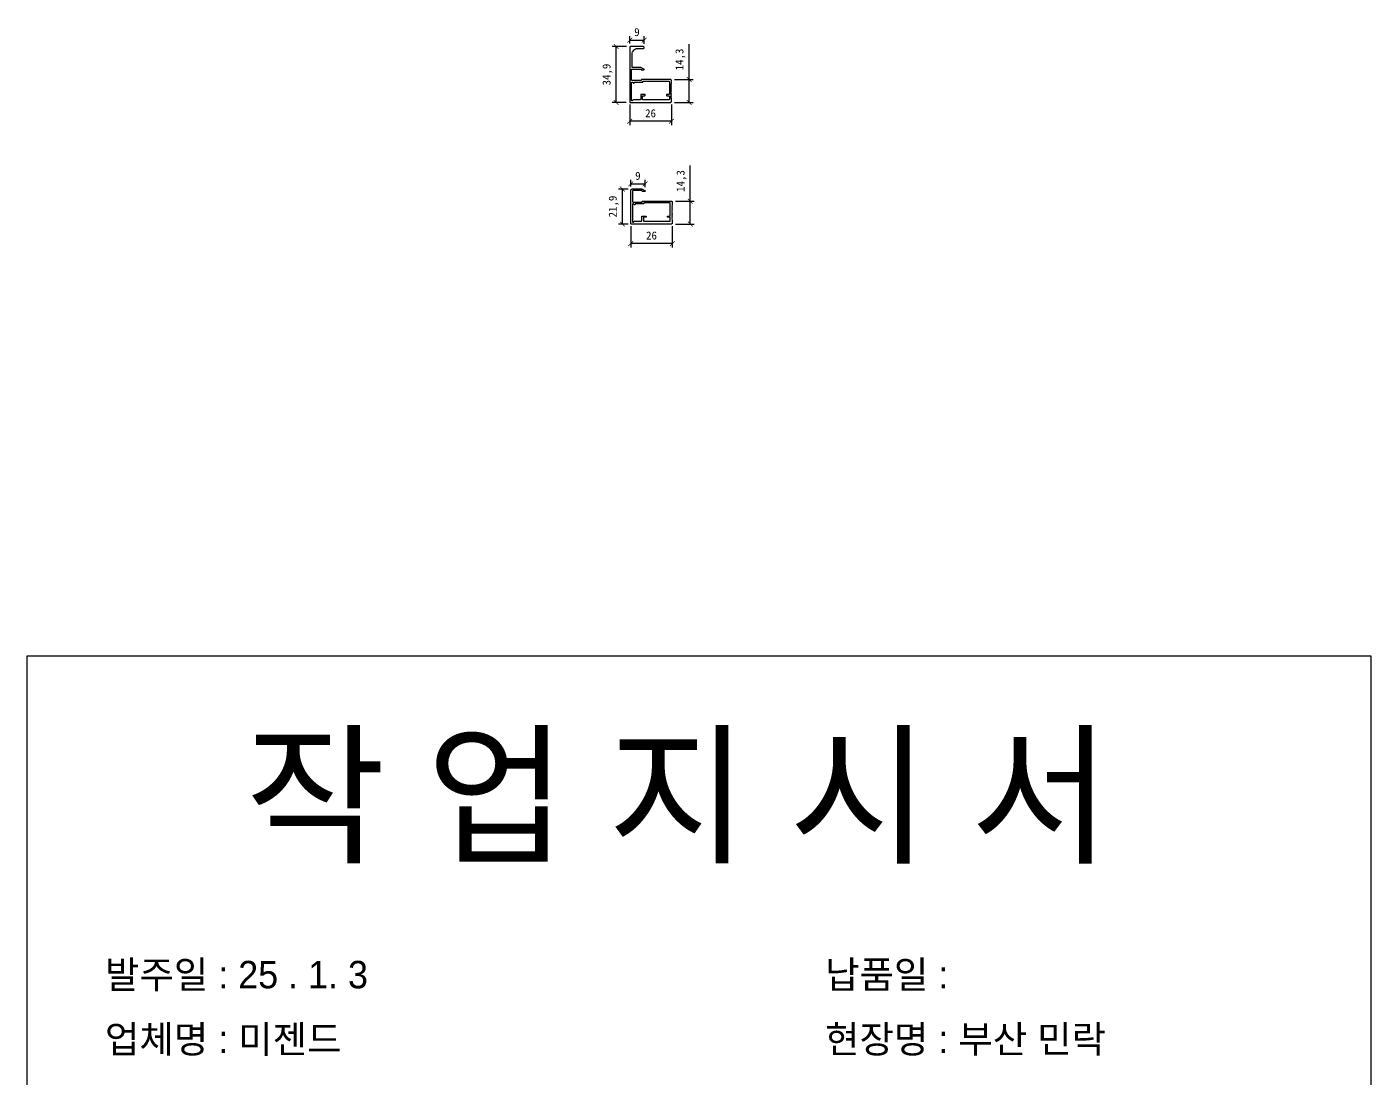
# Model space of a CAD drawing. Header units: millimetres. Extents: x -44117 to 256353, y -2095463 to 65325.
# Drawn here: x 81796 to 83476, y 25434 to 26748 of the extents above; entities that cross this region are included whole.
import ezdxf

# ---------------------------------------------------------------- set-up
doc = ezdxf.new("R2010")
doc.units = ezdxf.units.MM
doc.header["$LTSCALE"] = 10
doc.dimstyles.new('ISO-25', dxfattribs={"dimtxt": 2.5, "dimasz": 2.5, "dimexe": 1, "dimexo": 1, "dimtad": 1, "dimtxsty": 'Standard', "dimblk": 'ARCHTICK', "dimcen": 2.5, "dimadec": 0, "dimazin": 0, "dimtfac": 1, "dimtmove": 0, "dimatfit": 3, "dimfxl": 0, "dimarcsym": 0})

# ---------------------------------------------------------------- blocks, each defined once
blk = doc.blocks.new('_ArchTick')
at = {"color": 0, "linetype": 'ByBlock', "const_width": 0.15}
blk.add_lwpolyline([(-0.5, -0.5), (0.5, 0.5)], dxfattribs=at)
blk = doc.blocks.new('*D1815')
at = {"color": 4, "lineweight": -2}
for p, q in [((82549.5, 26650.4), (82549.5, 26624.6)), ((82601.5, 26650.4), (82601.5, 26624.6)), ((82601.5, 26629.6), (82549.5, 26629.6))]:
    blk.add_line(p, q, dxfattribs=at)
at = {"layer": 'Defpoints', "color": 0}
for p in [(82549.5, 26655.4), (82601.5, 26655.4), (82549.5, 26629.6)]:
    blk.add_point(p, dxfattribs=at)
at = {"color": 4, "lineweight": -2, "xscale": 6, "yscale": 6, "zscale": 6, "rotation": 180}
blk.add_blockref('_ArchTick', (82549.5, 26629.6), dxfattribs=at)
at = {"color": 4, "lineweight": -2, "xscale": 6, "yscale": 6, "zscale": 6}
blk.add_blockref('_ArchTick', (82601.5, 26629.6), dxfattribs=at)
at = {"color": 6, "insert": (82575.5, 26639.6), "char_height": 10, "attachment_point": 5}
blk.add_mtext('26', dxfattribs=at)
blk = doc.blocks.new('*D1816')
at = {"color": 4, "lineweight": -2}
for p, q in [((82623.8, 26681.7), (82623.8, 26726.1)), ((82605.5, 26681.7), (82628.8, 26681.7)), ((82623.8, 26653.1), (82623.8, 26681.7)), ((82605.5, 26653.1), (82628.8, 26653.1))]:
    blk.add_line(p, q, dxfattribs=at)
at = {"layer": 'Defpoints', "color": 0}
for p in [(82600.5, 26681.7), (82623.8, 26681.7), (82600.5, 26653.1)]:
    blk.add_point(p, dxfattribs=at)
at = {"color": 4, "lineweight": -2, "xscale": 6, "yscale": 6, "zscale": 6}
for p, rotation in [((82623.8, 26681.7), 90), ((82623.8, 26653.1), 270)]:
    blk.add_blockref('_ArchTick', p, dxfattribs=dict(at, rotation=rotation))
at = {"color": 6, "insert": (82612.9, 26706.9), "char_height": 10, "attachment_point": 5, "rotation": 90}
blk.add_mtext('14,3', dxfattribs=at)
blk = doc.blocks.new('*D1817')
at = {"color": 4, "lineweight": -2}
for p, q in [((82545.5, 26722.9), (82527.6, 26722.9)), ((82532.6, 26653.1), (82532.6, 26722.9)), ((82545.1, 26653.1), (82527.6, 26653.1))]:
    blk.add_line(p, q, dxfattribs=at)
at = {"layer": 'Defpoints', "color": 0}
for p in [(82532.6, 26722.9), (82550.5, 26722.9), (82550.1, 26653.1)]:
    blk.add_point(p, dxfattribs=at)
at = {"color": 4, "lineweight": -2, "xscale": 6, "yscale": 6, "zscale": 6}
for p, rotation in [((82532.6, 26722.9), 90), ((82532.6, 26653.1), 270)]:
    blk.add_blockref('_ArchTick', p, dxfattribs=dict(at, rotation=rotation))
at = {"color": 6, "insert": (82521.8, 26688), "char_height": 10, "attachment_point": 5, "rotation": 90}
blk.add_mtext('34,9', dxfattribs=at)
blk = doc.blocks.new('*D1818')
at = {"color": 4, "lineweight": -2}
for p, q in [((82549.5, 26726.7), (82549.5, 26736)), ((82549.5, 26731), (82567.5, 26731)), ((82567.5, 26726.5), (82567.5, 26736))]:
    blk.add_line(p, q, dxfattribs=at)
at = {"layer": 'Defpoints', "color": 0}
for p in [(82567.5, 26731), (82549.5, 26721.7), (82567.5, 26721.5)]:
    blk.add_point(p, dxfattribs=at)
at = {"color": 4, "lineweight": -2, "xscale": 6, "yscale": 6, "zscale": 6, "rotation": 180}
blk.add_blockref('_ArchTick', (82549.5, 26731), dxfattribs=at)
at = {"color": 4, "lineweight": -2, "xscale": 6, "yscale": 6, "zscale": 6}
blk.add_blockref('_ArchTick', (82567.5, 26731), dxfattribs=at)
at = {"color": 6, "insert": (82558.5, 26741), "char_height": 10, "attachment_point": 5}
blk.add_mtext('9', dxfattribs=at)
blk = doc.blocks.new('*D1819')
at = {"color": 4, "lineweight": -2}
for p, q in [((82550.7, 26498.5), (82550.7, 26471.8)), ((82602.7, 26498.5), (82602.7, 26471.8)), ((82602.7, 26476.8), (82550.7, 26476.8))]:
    blk.add_line(p, q, dxfattribs=at)
at = {"layer": 'Defpoints', "color": 0}
for p in [(82550.7, 26503.5), (82602.7, 26503.5), (82550.7, 26476.8)]:
    blk.add_point(p, dxfattribs=at)
at = {"color": 4, "lineweight": -2, "xscale": 6, "yscale": 6, "zscale": 6, "rotation": 180}
blk.add_blockref('_ArchTick', (82550.7, 26476.8), dxfattribs=at)
at = {"color": 4, "lineweight": -2, "xscale": 6, "yscale": 6, "zscale": 6}
blk.add_blockref('_ArchTick', (82602.7, 26476.8), dxfattribs=at)
at = {"color": 6, "insert": (82576.7, 26486.8), "char_height": 10, "attachment_point": 5}
blk.add_mtext('26', dxfattribs=at)
blk = doc.blocks.new('*D1820')
at = {"color": 4, "lineweight": -2}
for p, q in [((82547.7, 26545), (82535.4, 26545)), ((82540.4, 26501.2), (82540.4, 26545)), ((82547.5, 26501.2), (82535.4, 26501.2))]:
    blk.add_line(p, q, dxfattribs=at)
at = {"layer": 'Defpoints', "color": 0}
for p in [(82540.4, 26545), (82552.7, 26545), (82552.5, 26501.2)]:
    blk.add_point(p, dxfattribs=at)
at = {"color": 4, "lineweight": -2, "xscale": 6, "yscale": 6, "zscale": 6}
for p, rotation in [((82540.4, 26545), 90), ((82540.4, 26501.2), 270)]:
    blk.add_blockref('_ArchTick', p, dxfattribs=dict(at, rotation=rotation))
at = {"color": 6, "insert": (82529.5, 26523.1), "char_height": 10, "attachment_point": 5, "rotation": 90}
blk.add_mtext('21,9', dxfattribs=at)
blk = doc.blocks.new('*D1821')
at = {"color": 4, "lineweight": -2}
for p, q in [((82625.2, 26529.8), (82625.2, 26574.2)), ((82606.7, 26529.8), (82630.2, 26529.8)), ((82625.2, 26501.2), (82625.2, 26529.8)), ((82606.7, 26501.2), (82630.2, 26501.2))]:
    blk.add_line(p, q, dxfattribs=at)
at = {"layer": 'Defpoints', "color": 0}
for p in [(82601.7, 26529.8), (82625.2, 26529.8), (82601.7, 26501.2)]:
    blk.add_point(p, dxfattribs=at)
at = {"color": 4, "lineweight": -2, "xscale": 6, "yscale": 6, "zscale": 6}
for p, rotation in [((82625.2, 26529.8), 90), ((82625.2, 26501.2), 270)]:
    blk.add_blockref('_ArchTick', p, dxfattribs=dict(at, rotation=rotation))
at = {"color": 6, "insert": (82614.3, 26555), "char_height": 10, "attachment_point": 5, "rotation": 90}
blk.add_mtext('14,3', dxfattribs=at)
blk = doc.blocks.new('*D1822')
at = {"color": 4, "lineweight": -2}
for p, q in [((82550.7, 26548), (82550.7, 26556.4)), ((82550.7, 26551.4), (82568.7, 26551.4)), ((82568.7, 26547.4), (82568.7, 26556.4))]:
    blk.add_line(p, q, dxfattribs=at)
at = {"layer": 'Defpoints', "color": 0}
for p in [(82568.7, 26551.4), (82550.7, 26543), (82568.7, 26542.4)]:
    blk.add_point(p, dxfattribs=at)
at = {"color": 4, "lineweight": -2, "xscale": 6, "yscale": 6, "zscale": 6, "rotation": 180}
blk.add_blockref('_ArchTick', (82550.7, 26551.4), dxfattribs=at)
at = {"color": 4, "lineweight": -2, "xscale": 6, "yscale": 6, "zscale": 6}
blk.add_blockref('_ArchTick', (82568.7, 26551.4), dxfattribs=at)
at = {"color": 6, "insert": (82559.7, 26561.4), "char_height": 10, "attachment_point": 5}
blk.add_mtext('9', dxfattribs=at)

msp = doc.modelspace()

# ---------------------------------------------------------------- linework, layer by layer
at = {"color": 7, "elevation": 0}
for points in [[(82601.49946, 26654.11764), (82601.49946, 26658.41764), (82600.89946, 26659.01764), (82601.49946, 26659.61764), (82600.89946, 26660.21764), (82601.49946, 26660.81764), (82600.89946, 26661.41764), (82601.49946, 26662.01764), (82600.89946, 26662.61764), (82601.49946, 26663.21764), (82600.89946, 26663.81764), (82601.49946, 26664.41764), (82600.89946, 26665.01764), (82601.49946, 26665.61764), (82600.89946, 26666.21764), (82601.49946, 26666.81764), (82600.89946, 26667.41764), (82601.49946, 26668.01764), (82600.89946, 26668.61764), (82601.49946, 26669.21764), (82600.89946, 26669.81764), (82601.49946, 26670.41764), (82600.89946, 26671.01764), (82601.49946, 26671.61764), (82600.89946, 26672.21764), (82601.49946, 26672.81764), (82600.89946, 26673.41764), (82601.49946, 26674.01764), (82600.89946, 26674.61764), (82601.49946, 26675.21764), (82600.89946, 26675.81764), (82601.49946, 26676.41764), (82601.49946, 26680.71764, 0.4142135624), (82600.49946, 26681.71764), (82564.49946, 26681.71764, 0.4142135624), (82563.89946, 26681.11764), (82563.89946, 26680.91764, -0.4142135624), (82563.49946, 26680.51764), (82552.49946, 26680.51764, -0.4142135624), (82551.89946, 26681.11764), (82551.89946, 26694.31764, -0.4142135624), (82552.49946, 26694.91764), (82563.49946, 26694.91764, -0.4142135624), (82563.89946, 26694.51764), (82563.89946, 26694.31764, 0.4142135624), (82564.49946, 26693.71764), (82566.89946, 26693.71764, 0.855700792), (82567.08274, 26694.88896), (82563.40065, 26696.91764), (82552.49946, 26696.91764), (82552.49946, 26713.55805, -0.4173893777), (82559.53484, 26720.51764), (82560.54876, 26720.51764, 0.118515719), (82561.09421, 26720.64877, -0.2466321039), (82562.02411, 26720.63784, 0.2301863539), (82563.07341, 26720.63784), (82563.07341, 26720.63784, -0.2466321039), (82564.00331, 26720.64877, 0.2404082058), (82565.09421, 26720.64877, -0.2466321039), (82566.02411, 26720.63784, 0.1244779229), (82566.49946, 26720.51764, 0.4142135624), (82567.49946, 26721.51764), (82567.49946, 26721.91764, 0.4142135624), (82566.49946, 26722.91764), (82550.49946, 26722.91764, 0.4142135624), (82549.49946, 26721.91764), (82549.49946, 26653.71764, 0.4142135624), (82550.09946, 26653.11764), (82600.49946, 26653.11764, 0.4142135624), (82601.49946, 26654.11764)], [(82602.70086, 26528.82894), (82602.70086, 26524.52894), (82602.10086, 26523.92894), (82602.70086, 26523.32894), (82602.10086, 26522.72894), (82602.70086, 26522.12894), (82602.10086, 26521.52894), (82602.70086, 26520.92894), (82602.10086, 26520.32894), (82602.70086, 26519.72894), (82602.10086, 26519.12894), (82602.70086, 26518.52894), (82602.10086, 26517.92894), (82602.70086, 26517.32894), (82602.10086, 26516.72894), (82602.70086, 26516.12894), (82602.10086, 26515.52894), (82602.70086, 26514.92894), (82602.10086, 26514.32894), (82602.70086, 26513.72894), (82602.10086, 26513.12894), (82602.70086, 26512.52894), (82602.10086, 26511.92894), (82602.70086, 26511.32894), (82602.10086, 26510.72894), (82602.70086, 26510.12894), (82602.10086, 26509.52894), (82602.70086, 26508.92894), (82602.10086, 26508.32894), (82602.70086, 26507.72894), (82602.10086, 26507.12894), (82602.70086, 26506.52894), (82602.70086, 26502.22894, -0.4142135624), (82601.70086, 26501.22894), (82601.70086, 26501.22894), (82551.30086, 26501.22894, -0.4142135624), (82550.70086, 26501.82894), (82550.70086, 26543.02894, -0.4142135624), (82552.70086, 26545.02894), (82564.60205, 26545.02894), (82568.28414, 26543.00027, -0.855700792), (82568.10086, 26541.82894), (82565.70086, 26541.82894, -0.4142135624), (82565.10086, 26542.42894), (82565.10086, 26542.62894, 0.4142135624), (82564.70086, 26543.02894), (82553.70086, 26543.02894, 0.4142135624), (82553.10086, 26542.42894), (82553.10086, 26529.22894, 0.4142135624), (82553.70086, 26528.62894), (82564.70086, 26528.62894, 0.4142135624), (82565.10086, 26529.02894), (82565.10086, 26529.22894, -0.4142135624), (82565.70086, 26529.82894), (82601.70086, 26529.82894, -0.4142135623), (82602.70086, 26528.82894)]]:
    msp.add_lwpolyline(points, format="xyb", dxfattribs=at)
at = {"color": 7}
for points in [[(82565.29946, 26678.51764, 0.414213547), (82565.89946, 26679.11764), (82565.89946, 26679.31764, -0.4142135624), (82566.29946, 26679.71764), (82598.39946, 26679.71764, -0.4142135624), (82598.99946, 26679.11764), (82598.99946, 26663.71764, -0.4142135624), (82598.39946, 26663.11764), (82595.99946, 26663.11764, 0.4142135624), (82595.39946, 26662.51764), (82595.39946, 26662.11764, 0.4142135624), (82595.99946, 26661.51764), (82598.39946, 26661.51764, -0.4142135624), (82598.99946, 26660.91764), (82598.99946, 26657.11764, -0.4142135624), (82598.39946, 26656.51764), (82565.89946, 26656.51764, -0.4142135624), (82565.29946, 26657.11764), (82565.29946, 26660.91764, -0.4142135624), (82565.89946, 26661.51764), (82568.29946, 26661.51764, 0.4142135624), (82568.89946, 26662.11764), (82568.89946, 26662.51764, 0.4142135624), (82568.29946, 26663.11764), (82563.89946, 26663.11764, 0.4142135624), (82563.29946, 26662.51764), (82563.29946, 26657.11643, -0.4142135624), (82562.69946, 26656.51643), (82555.1646, 26656.51643, -0.1479411349), (82554.83203, 26656.61704, 0.3444690404), (82554.09513, 26656.56094), (82552.90379, 26655.47434, -0.6516899091), (82551.89946, 26655.91764), (82551.89946, 26677.91764, -0.651689909), (82552.90379, 26678.36094), (82554.09513, 26677.27434, 0.6516899091), (82555.09946, 26677.71764), (82555.09946, 26678.11764, -0.4142135328), (82555.49946, 26678.51764), (82565.30019, 26678.51764)], [(82553.10086, 26526.02894), (82553.10086, 26504.02894, 0.6516899091), (82554.10519, 26503.58564), (82555.29653, 26504.67224, -0.3444690404), (82556.03343, 26504.72834, 0.1479411349), (82556.366, 26504.62773), (82563.90086, 26504.62773, 0.4142135624), (82564.50086, 26505.22773), (82564.50086, 26510.62894, -0.4142135624), (82565.10086, 26511.22894), (82569.50086, 26511.22894, -0.4142135624), (82570.10086, 26510.62894), (82570.10086, 26510.22894, -0.4142135624), (82569.50086, 26509.62894), (82567.10086, 26509.62894, 0.4142135624), (82566.50086, 26509.02894), (82566.50086, 26505.22894, 0.4142135624), (82567.10086, 26504.62894), (82599.60086, 26504.62894, 0.4142135624), (82600.20086, 26505.22894), (82600.20086, 26509.02894, 0.4142135624), (82599.60086, 26509.62894), (82597.20086, 26509.62894, -0.4142135624), (82596.60086, 26510.22894), (82596.60086, 26510.62894, -0.4142135624), (82597.20086, 26511.22894), (82599.60086, 26511.22894, 0.4142135624), (82600.20086, 26511.82894), (82600.20086, 26527.22894, 0.4142135624), (82599.60086, 26527.82894), (82567.50086, 26527.82894, 0.4142135624), (82567.10086, 26527.42894), (82567.10086, 26527.22894, -0.414213547), (82566.50086, 26526.62894), (82556.70086, 26526.62894, 0.4142135328), (82556.30086, 26526.22894), (82556.30086, 26525.82894, -0.6516899091), (82555.29653, 26525.38564), (82554.10519, 26526.47224, 0.651689909), (82553.10086, 26526.02894)]]:
    msp.add_lwpolyline(points, format="xyb", dxfattribs=at)
msp.add_lwpolyline([(81796.06381, 23585.33473), (83476.06381, 23585.33473), (83476.06381, 25961.33473), (81796.06381, 25961.33473)], close=True)

# ---------------------------------------------------------------- texts
at = {"attachment_point": 1}
for s, heights, insert, char_height in [('{\\fGulim|b0|i0|c129|p50;작 업 지 시 서}', [-155.84554], (82068.87041, 25857.17222), 140), ('{\\fGulim|b0|i0|c129|p50;발주일 : 25 . 1. 3}', [-38.18216], (81893.66106, 25580.45179), 34.3), ('{\\fGulim|b0|i0|c129|p50;납품일 : }', [-37.67976], (82793.63904, 25580.45179), 34.3), ('{\\fGulim|b0|i0|c129|p50;업체명 : 미젠드}', [-38.31917], (81893.66106, 25499.79562), 34.3), ('{\\fGulim|b0|i0|c129|p50;현장명 : 부산 민락}', [-38.2735], (82793.63904, 25499.79562), 34.3)]:
    msp.add_mtext_dynamic_manual_height_columns(s, width=3307.3198183, gutter_width=12.5, heights=heights, dxfattribs=dict(at, insert=insert, char_height=char_height))

# ---------------------------------------------------------------- dimensions: what is measured, and where the dimension line sits
for base, p1, p2, picture, middle in [((82567.49946, 26731.0191, 0), (82549.49946, 26721.71764, 0), (82567.49946, 26721.51764, 0), '*D1818', (82558.49946, 26741.0191, 0)), ((82549.49946, 26629.59504, 0), (82601.49946, 26655.41764, 0), (82549.49946, 26655.41764, 0), '*D1815', (82575.49946, 26639.59504, 0)), ((82568.70051, 26551.37937, 0), (82550.70086, 26543.02894, 0), (82568.70051, 26542.40826, 0), '*D1822', (82559.70068, 26561.37937, 0)), ((82550.70086, 26476.80196, 0), (82602.70086, 26503.52894, 0), (82550.70086, 26503.52894, 0), '*D1819', (82576.70086, 26486.80196, 0))]:
    dim = msp.add_linear_dim(base=base, p1=p1, p2=p2, dimstyle='ISO-25', override={"dimscale": 5, "dimtxt": 2, "dimasz": 1.2, "dimexo": 1, "dimgap": 1, "dimlfac": 0.5, "dimcen": 1, "dimclrd": 4, "dimclre": 4, "dimclrt": 6, "dimazin": 2})
    dim.commit()
    dim.dimension.update_dxf_attribs({"geometry": picture, "text_midpoint": middle})
for base, p1, p2, picture, middle in [((82532.64052, 26722.91764, 0), (82550.09946, 26653.11764, 0), (82550.49946, 26722.91764, 0), '*D1817', (82521.80718, 26688.01764, 0)), ((82623.77713, 26681.71764, 0), (82600.49946, 26653.11764, 0), (82600.49946, 26681.71764, 0), '*D1816', (82612.9438, 26706.88431, 0)), ((82625.15693, 26529.82894, 0), (82601.70086, 26501.22894, 0), (82601.70086, 26529.82894, 0), '*D1821', (82614.32359, 26554.99561, 0)), ((82540.37448, 26545.02894, 0), (82552.45883, 26501.22894, 0), (82552.70086, 26545.02894, 0), '*D1820', (82529.54115, 26523.12894, 0))]:
    dim = msp.add_linear_dim(base=base, p1=p1, p2=p2, angle=90, dimstyle='ISO-25', override={"dimscale": 5, "dimtxt": 2, "dimasz": 1.2, "dimexo": 1, "dimgap": 1, "dimlfac": 0.5, "dimcen": 1, "dimclrd": 4, "dimclre": 4, "dimclrt": 6, "dimazin": 2})
    dim.commit()
    dim.dimension.update_dxf_attribs({"geometry": picture, "text_midpoint": middle})

doc.saveas('drawing.dxf')
